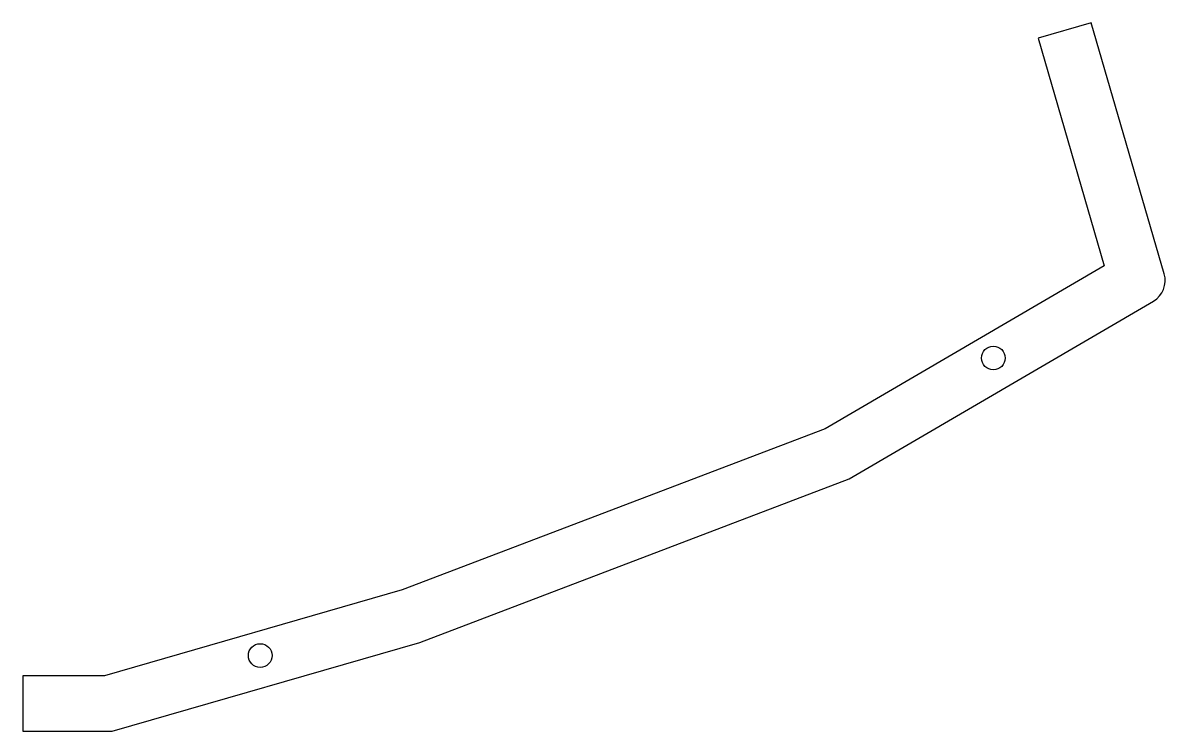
# Model space of a CAD drawing. Header units: millimetres. Extents: x -72 to 72, y -45 to 45.
import ezdxf

# ---------------------------------------------------------------- set-up
doc = ezdxf.new("R2010")
doc.units = ezdxf.units.MM
doc.layers.add('CUTOUTS', color=1, linetype='CONTINUOUS')
doc.layers.add('PERIMETER', color=5, linetype='CONTINUOUS')

msp = doc.modelspace()

# ---------------------------------------------------------------- linework, layer by layer
at = {"layer": 'CUTOUTS'}
for centre in [(50.2, 2.4), (-42.45, -35.21)]:
    msp.add_circle(centre, 1.5, dxfattribs=at)
at = {"layer": 'PERIMETER'}
for p, q in [((62.57, 44.76), (55.85, 42.81)), ((71.8, 13.03), (62.57, 44.76)), ((55.85, 42.81), (64.21, 14.07)), ((64.21, 14.07), (28.95, -6.55)), ((31.98, -12.89), (70.43, 9.6)), ((28.95, -6.55), (-24.51, -26.92)), ((-22.29, -33.56), (31.98, -12.89)), ((-24.51, -26.92), (-62.15, -37.76)), ((-61.16, -44.76), (-22.29, -33.56)), ((-62.15, -37.76), (-72.45, -37.76)), ((-72.45, -37.76), (-72.45, -44.76)), ((-72.45, -44.76), (-61.16, -44.76))]:
    msp.add_line(p, q, dxfattribs=at)
msp.add_arc((68.92, 12.19), 3, -59.6764, 16.209, dxfattribs=at)

doc.saveas('drawing.dxf')
